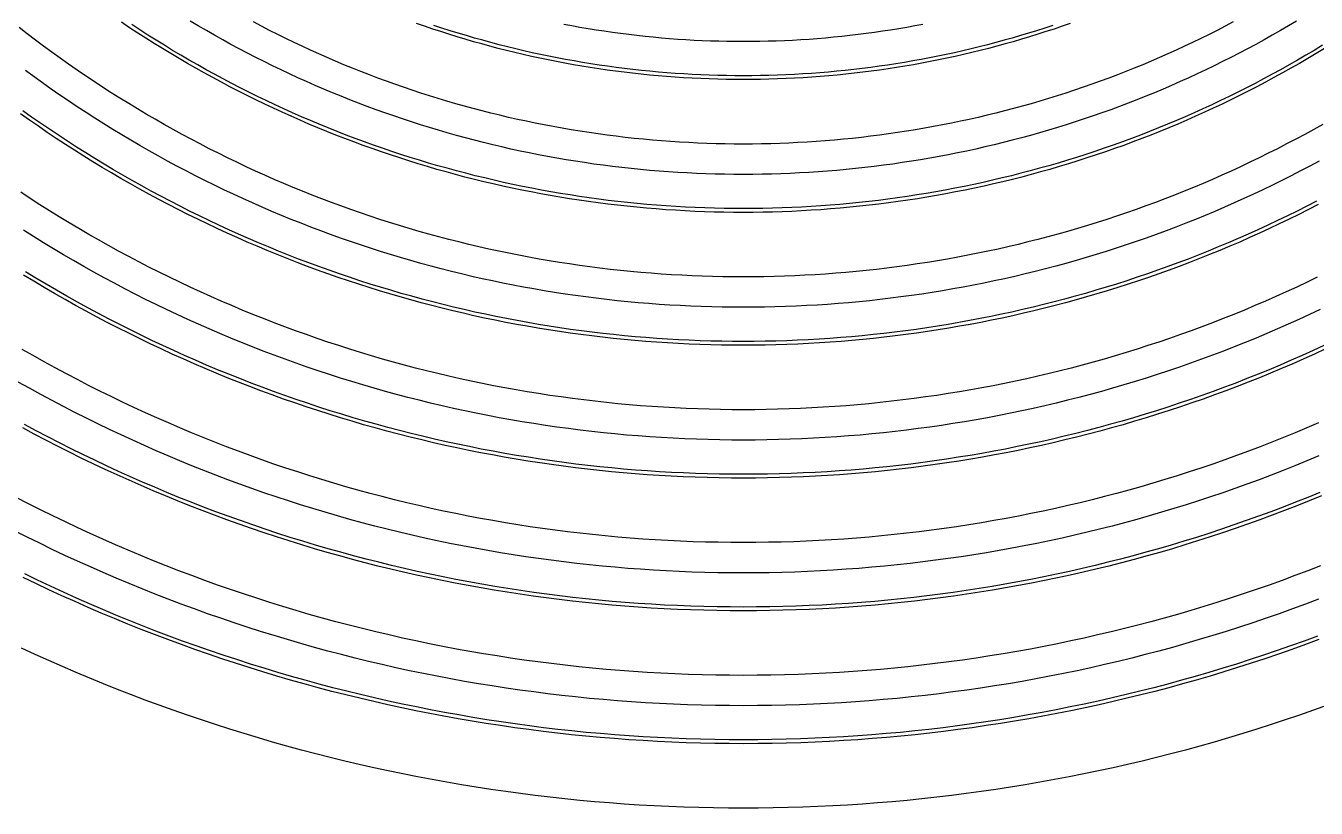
# Model space of a CAD drawing. Header units: metres. Extents: x 10 to 1210, y 10 to 2773.
# Drawn here: x 270.9 to 610.9, y 10 to 216.2 of the extents above; entities that cross this region are included whole.
import ezdxf

# ---------------------------------------------------------------- set-up
doc = ezdxf.new("R2010")
doc.units = ezdxf.units.M
for name, color, linetype in [('ACIKLIK', 5, 'Continuous'), ('CAM_SABLON', 4, 'Continuous'), ('DIS_KENAR_V91_Z3', 1, 'Continuous'), ('LAMBA_T4_Z4', 3, 'Continuous')]:
    doc.layers.add(name, color=color, linetype=linetype)

msp = doc.modelspace()

# ---------------------------------------------------------------- linework, layer by layer
at = {"layer": 'ACIKLIK'}
for points in [[(605.76, 217.42), (603.63, 216.16), (601.5, 214.92), (599.36, 213.69), (597.2, 212.48), (595.04, 211.29), (592.86, 210.13), (590.67, 208.98), (588.48, 207.85), (586.27, 206.73), (584.06, 205.64), (581.83, 204.57), (579.6, 203.52), (577.36, 202.48), (575.11, 201.47), (572.85, 200.47), (570.58, 199.5), (568.3, 198.54), (566.01, 197.61), (563.72, 196.69), (561.42, 195.8), (559.11, 194.92), (556.79, 194.07), (554.47, 193.23), (552.14, 192.42), (549.8, 191.62), (547.45, 190.85), (545.1, 190.1), (542.74, 189.37), (540.38, 188.65), (538.01, 187.96), (535.63, 187.29), (533.25, 186.64), (530.86, 186.01), (528.46, 185.41), (526.06, 184.82), (523.66, 184.25), (521.25, 183.71), (518.84, 183.18), (516.42, 182.68), (514, 182.2), (511.57, 181.74), (509.14, 181.3), (506.71, 180.88), (504.27, 180.48), (501.83, 180.11), (499.39, 179.75), (496.94, 179.42), (494.49, 179.11), (492.04, 178.82), (489.58, 178.55), (487.12, 178.3), (484.67, 178.08), (482.2, 177.87), (479.74, 177.69), (477.28, 177.53), (474.81, 177.39), (472.34, 177.27), (469.88, 177.17), (467.41, 177.1), (464.94, 177.04), (462.47, 177.01), (460, 177), (457.53, 177.01), (455.06, 177.04), (452.59, 177.1), (450.12, 177.17), (447.66, 177.27), (445.19, 177.39), (442.72, 177.53), (440.26, 177.69), (437.8, 177.87), (435.33, 178.08), (432.88, 178.3), (430.42, 178.55), (427.96, 178.82), (425.51, 179.11), (423.06, 179.42), (420.61, 179.75), (418.17, 180.11), (415.73, 180.48), (413.29, 180.88), (410.86, 181.3), (408.43, 181.74), (406, 182.2), (403.58, 182.68), (401.16, 183.18), (398.75, 183.71), (396.34, 184.25), (393.94, 184.82), (391.54, 185.41), (389.14, 186.01), (386.75, 186.64), (384.37, 187.29), (381.99, 187.96), (379.62, 188.65), (377.26, 189.37), (374.9, 190.1), (372.55, 190.85), (370.2, 191.62), (367.86, 192.42), (365.53, 193.23), (363.21, 194.07), (360.89, 194.92), (358.58, 195.8), (356.28, 196.69), (353.99, 197.61), (351.7, 198.54), (349.42, 199.5), (347.15, 200.47), (344.89, 201.47), (342.64, 202.48), (340.4, 203.52), (338.17, 204.57), (335.94, 205.64), (333.73, 206.73), (331.52, 207.85), (329.33, 208.98), (327.14, 210.13), (324.96, 211.29), (322.8, 212.48), (320.64, 213.69), (318.5, 214.92), (316.37, 216.16), (314.24, 217.42)], [(507.32, 216.56), (505.19, 216.15), (503.06, 215.77), (500.93, 215.4), (498.8, 215.05), (496.66, 214.72), (494.51, 214.41), (492.37, 214.12), (490.22, 213.85), (488.07, 213.59), (485.92, 213.36), (483.77, 213.14), (481.61, 212.94), (479.46, 212.76), (477.3, 212.6), (475.14, 212.46), (472.98, 212.34), (470.82, 212.24), (468.66, 212.15), (466.49, 212.09), (464.33, 212.04), (462.16, 212.01), (460, 212), (457.84, 212.01), (455.67, 212.04), (453.51, 212.09), (451.34, 212.15), (449.18, 212.24), (447.02, 212.34), (444.86, 212.46), (442.7, 212.6), (440.54, 212.76), (438.39, 212.94), (436.23, 213.14), (434.08, 213.36), (431.93, 213.59), (429.78, 213.85), (427.63, 214.12), (425.49, 214.41), (423.34, 214.72), (421.2, 215.05), (419.07, 215.4), (416.94, 215.77), (414.81, 216.15), (412.68, 216.56)], [(611.74, 180.54), (609.29, 179.22), (606.84, 177.93), (604.37, 176.66), (601.89, 175.41), (599.4, 174.18), (596.9, 172.98), (594.39, 171.79), (591.87, 170.63), (589.34, 169.49), (586.8, 168.38), (584.25, 167.28), (581.69, 166.21), (579.12, 165.16), (576.55, 164.13), (573.96, 163.12), (571.37, 162.14), (568.76, 161.18), (566.15, 160.24), (563.53, 159.33), (560.9, 158.43), (558.27, 157.56), (555.62, 156.72), (552.97, 155.9), (550.32, 155.1), (547.65, 154.32), (544.98, 153.57), (542.3, 152.84), (539.62, 152.13), (536.93, 151.45), (534.24, 150.79), (531.53, 150.15), (528.83, 149.54), (526.12, 148.95), (523.4, 148.38), (520.68, 147.84), (517.95, 147.33), (515.22, 146.83), (512.49, 146.36), (509.75, 145.92), (507, 145.49), (504.26, 145.1), (501.51, 144.72), (498.75, 144.37), (496, 144.04), (493.24, 143.74), (490.48, 143.46), (487.72, 143.21), (484.95, 142.98), (482.18, 142.77), (479.41, 142.59), (476.64, 142.44), (473.87, 142.3), (471.1, 142.19), (468.32, 142.11), (465.55, 142.05), (462.78, 142.01), (460, 142), (457.22, 142.01), (454.45, 142.05), (451.68, 142.11), (448.9, 142.19), (446.13, 142.3), (443.36, 142.44), (440.59, 142.59), (437.82, 142.77), (435.05, 142.98), (432.28, 143.21), (429.52, 143.46), (426.76, 143.74), (424, 144.04), (421.25, 144.37), (418.49, 144.72), (415.74, 145.1), (413, 145.49), (410.25, 145.92), (407.51, 146.36), (404.78, 146.83), (402.05, 147.33), (399.32, 147.84), (396.6, 148.38), (393.88, 148.95), (391.17, 149.54), (388.47, 150.15), (385.76, 150.79), (383.07, 151.45), (380.38, 152.13), (377.7, 152.84), (375.02, 153.57), (372.35, 154.32), (369.68, 155.1), (367.03, 155.9), (364.38, 156.72), (361.73, 157.56), (359.1, 158.43), (356.47, 159.33), (353.85, 160.24), (351.24, 161.18), (348.63, 162.14), (346.04, 163.12), (343.45, 164.13), (340.88, 165.16), (338.31, 166.21), (335.75, 167.28), (333.2, 168.38), (330.66, 169.49), (328.13, 170.63), (325.61, 171.79), (323.1, 172.98), (320.6, 174.18), (318.11, 175.41), (315.63, 176.66), (313.16, 177.93), (310.71, 179.22), (308.26, 180.54), (305.83, 181.87), (303.41, 183.23), (301, 184.6), (298.6, 186), (296.22, 187.42), (293.85, 188.86), (291.49, 190.32), (289.14, 191.8), (286.8, 193.3), (284.48, 194.82), (282.18, 196.37), (279.88, 197.93), (277.6, 199.51), (275.34, 201.11), (273.08, 202.73), (270.85, 204.37)], [(611.97, 141.39), (609.18, 140.07), (606.39, 138.78), (603.58, 137.52), (600.76, 136.28), (597.93, 135.06), (595.09, 133.87), (592.24, 132.7), (589.37, 131.56), (586.5, 130.45), (583.62, 129.35), (580.73, 128.29), (577.83, 127.25), (574.93, 126.23), (572.01, 125.24), (569.08, 124.28), (566.15, 123.34), (563.21, 122.42), (560.26, 121.54), (557.3, 120.67), (554.34, 119.84), (551.36, 119.03), (548.38, 118.24), (545.4, 117.49), (542.41, 116.75), (539.41, 116.05), (536.4, 115.37), (533.39, 114.71), (530.38, 114.09), (527.36, 113.49), (524.33, 112.91), (521.3, 112.36), (518.26, 111.84), (515.22, 111.35), (512.18, 110.88), (509.13, 110.44), (506.08, 110.02), (503.02, 109.63), (499.96, 109.27), (496.9, 108.93), (493.83, 108.63), (490.77, 108.34), (487.7, 108.09), (484.62, 107.86), (481.55, 107.66), (478.47, 107.48), (475.4, 107.34), (472.32, 107.22), (469.24, 107.12), (466.16, 107.05), (463.08, 107.01), (460, 107), (456.92, 107.01), (453.84, 107.05), (450.76, 107.12), (447.68, 107.22), (444.6, 107.34), (441.53, 107.48), (438.45, 107.66), (435.38, 107.86), (432.3, 108.09), (429.23, 108.34), (426.17, 108.63), (423.1, 108.93), (420.04, 109.27), (416.98, 109.63), (413.92, 110.02), (410.87, 110.44), (407.82, 110.88), (404.78, 111.35), (401.74, 111.84), (398.7, 112.36), (395.67, 112.91), (392.64, 113.49), (389.62, 114.09), (386.61, 114.71), (383.6, 115.37), (380.59, 116.05), (377.59, 116.75), (374.6, 117.49), (371.62, 118.24), (368.64, 119.03), (365.66, 119.84), (362.7, 120.67), (359.74, 121.54), (356.79, 122.42), (353.85, 123.34), (350.92, 124.28), (347.99, 125.24), (345.07, 126.23), (342.17, 127.25), (339.27, 128.29), (336.38, 129.35), (333.5, 130.45), (330.63, 131.56), (327.76, 132.7), (324.91, 133.87), (322.07, 135.06), (319.24, 136.28), (316.42, 137.52), (313.61, 138.78), (310.82, 140.07), (308.03, 141.39), (305.26, 142.73), (302.49, 144.09), (299.74, 145.47), (297, 146.89), (294.28, 148.32), (291.56, 149.78), (288.86, 151.26), (286.17, 152.76), (283.5, 154.29), (280.84, 155.85), (278.19, 157.42), (275.56, 159.02), (272.94, 160.64), (270.33, 162.28)], [(611.6, 102.84), (608.48, 101.53), (605.35, 100.25), (602.2, 99), (599.05, 97.77), (595.88, 96.57), (592.7, 95.4), (589.52, 94.26), (586.32, 93.14), (583.11, 92.05), (579.9, 90.99), (576.67, 89.96), (573.44, 88.95), (570.2, 87.98), (566.95, 87.03), (563.69, 86.11), (560.42, 85.22), (557.15, 84.36), (553.87, 83.53), (550.58, 82.72), (547.28, 81.94), (543.98, 81.2), (540.67, 80.48), (537.35, 79.79), (534.03, 79.13), (530.71, 78.5), (527.38, 77.89), (524.04, 77.32), (520.7, 76.78), (517.35, 76.26), (514, 75.78), (510.64, 75.32), (507.29, 74.89), (503.92, 74.49), (500.56, 74.13), (497.19, 73.79), (493.82, 73.48), (490.44, 73.2), (487.07, 72.95), (483.69, 72.72), (480.31, 72.53), (476.92, 72.37), (473.54, 72.24), (470.16, 72.13), (466.77, 72.06), (463.39, 72.02), (460, 72), (456.61, 72.02), (453.23, 72.06), (449.84, 72.13), (446.46, 72.24), (443.08, 72.37), (439.69, 72.53), (436.31, 72.72), (432.93, 72.95), (429.56, 73.2), (426.18, 73.48), (422.81, 73.79), (419.44, 74.13), (416.08, 74.49), (412.71, 74.89), (409.36, 75.32), (406, 75.78), (402.65, 76.26), (399.3, 76.78), (395.96, 77.32), (392.62, 77.89), (389.29, 78.5), (385.97, 79.13), (382.65, 79.79), (379.33, 80.48), (376.02, 81.2), (372.72, 81.94), (369.42, 82.72), (366.13, 83.53), (362.85, 84.36), (359.58, 85.22), (356.31, 86.11), (353.05, 87.03), (349.8, 87.98), (346.56, 88.95), (343.33, 89.96), (340.1, 90.99), (336.89, 92.05), (333.68, 93.14), (330.48, 94.26), (327.3, 95.4), (324.12, 96.57), (320.95, 97.77), (317.8, 99), (314.65, 100.25), (311.52, 101.53), (308.4, 102.84), (305.29, 104.18), (302.19, 105.54), (299.1, 106.94), (296.02, 108.35), (292.96, 109.8), (289.91, 111.27), (286.88, 112.77), (283.85, 114.29), (280.84, 115.84), (277.85, 117.42), (274.86, 119.02), (271.89, 120.65), (268.94, 122.3)], [(611.59, 65.1), (608.14, 63.79), (604.67, 62.51), (601.2, 61.26), (597.72, 60.05), (594.22, 58.86), (590.71, 57.7), (587.2, 56.58), (583.67, 55.48), (580.14, 54.42), (576.59, 53.39), (573.04, 52.38), (569.48, 51.41), (565.91, 50.47), (562.33, 49.57), (558.75, 48.69), (555.15, 47.84), (551.55, 47.03), (547.95, 46.24), (544.33, 45.49), (540.71, 44.77), (537.09, 44.08), (533.45, 43.43), (529.82, 42.8), (526.17, 42.21), (522.52, 41.65), (518.87, 41.12), (515.21, 40.62), (511.55, 40.15), (507.88, 39.72), (504.22, 39.32), (500.54, 38.95), (496.87, 38.61), (493.19, 38.3), (489.51, 38.03), (485.82, 37.79), (482.14, 37.58), (478.45, 37.4), (474.76, 37.26), (471.07, 37.15), (467.38, 37.06), (463.69, 37.02), (460, 37), (456.31, 37.02), (452.62, 37.06), (448.93, 37.15), (445.24, 37.26), (441.55, 37.4), (437.86, 37.58), (434.18, 37.79), (430.49, 38.03), (426.81, 38.3), (423.13, 38.61), (419.46, 38.95), (415.78, 39.32), (412.12, 39.72), (408.45, 40.15), (404.79, 40.62), (401.13, 41.12), (397.48, 41.65), (393.83, 42.21), (390.18, 42.8), (386.55, 43.43), (382.91, 44.08), (379.29, 44.77), (375.67, 45.49), (372.05, 46.24), (368.45, 47.03), (364.85, 47.84), (361.25, 48.69), (357.67, 49.57), (354.09, 50.47), (350.52, 51.41), (346.96, 52.38), (343.41, 53.39), (339.86, 54.42), (336.33, 55.48), (332.8, 56.58), (329.29, 57.7), (325.78, 58.86), (322.28, 60.05), (318.8, 61.26), (315.33, 62.51), (311.86, 63.79), (308.41, 65.1), (304.97, 66.43), (301.54, 67.8), (298.13, 69.2), (294.72, 70.63), (291.33, 72.08), (287.95, 73.57), (284.58, 75.09), (281.23, 76.63), (277.89, 78.21), (274.57, 79.81), (271.26, 81.44), (267.96, 83.1)]]:
    msp.add_lwpolyline(points, dxfattribs=at)
at = {"layer": 'CAM_SABLON'}
for points in [[(612.57, 211.03), (610.39, 209.71), (608.2, 208.4), (606, 207.12), (603.79, 205.86), (601.56, 204.61), (599.33, 203.39), (597.09, 202.18), (594.83, 200.99), (592.57, 199.83), (590.29, 198.68), (588, 197.55), (585.71, 196.45), (583.4, 195.36), (581.09, 194.29), (578.77, 193.24), (576.43, 192.22), (574.09, 191.21), (571.74, 190.23), (569.39, 189.26), (567.02, 188.32), (564.64, 187.39), (562.26, 186.49), (559.87, 185.61), (557.47, 184.75), (555.07, 183.91), (552.65, 183.09), (550.23, 182.29), (547.81, 181.51), (545.37, 180.76), (542.93, 180.02), (540.49, 179.31), (538.03, 178.62), (535.58, 177.95), (533.11, 177.3), (530.64, 176.67), (528.17, 176.07), (525.69, 175.48), (523.2, 174.92), (520.71, 174.38), (518.22, 173.86), (515.72, 173.37), (513.21, 172.89), (510.71, 172.44), (508.19, 172), (505.68, 171.6), (503.16, 171.21), (500.64, 170.84), (498.11, 170.5), (495.59, 170.18), (493.06, 169.88), (490.52, 169.6), (487.99, 169.34), (485.45, 169.11), (482.91, 168.9), (480.37, 168.71), (477.83, 168.54), (475.28, 168.4), (472.74, 168.28), (470.19, 168.18), (467.64, 168.1), (465.1, 168.04), (462.55, 168.01), (460, 168), (457.45, 168.01), (454.9, 168.04), (452.36, 168.1), (449.81, 168.18), (447.26, 168.28), (444.72, 168.4), (442.17, 168.54), (439.63, 168.71), (437.09, 168.9), (434.55, 169.11), (432.01, 169.34), (429.48, 169.6), (426.94, 169.88), (424.41, 170.18), (421.89, 170.5), (419.36, 170.84), (416.84, 171.21), (414.32, 171.6), (411.81, 172), (409.29, 172.44), (406.79, 172.89), (404.28, 173.37), (401.78, 173.86), (399.29, 174.38), (396.8, 174.92), (394.31, 175.48), (391.83, 176.07), (389.36, 176.67), (386.89, 177.3), (384.42, 177.95), (381.97, 178.62), (379.51, 179.31), (377.07, 180.02), (374.63, 180.76), (372.19, 181.51), (369.77, 182.29), (367.35, 183.09), (364.93, 183.91), (362.53, 184.75), (360.13, 185.61), (357.74, 186.49), (355.36, 187.39), (352.98, 188.32), (350.61, 189.26), (348.26, 190.23), (345.91, 191.21), (343.57, 192.22), (341.23, 193.24), (338.91, 194.29), (336.6, 195.36), (334.29, 196.45), (332, 197.55), (329.71, 198.68), (327.43, 199.83), (325.17, 200.99), (322.91, 202.18), (320.67, 203.39), (318.44, 204.61), (316.21, 205.86), (314, 207.12), (311.8, 208.4), (309.61, 209.71), (307.43, 211.03), (305.26, 212.37), (303.11, 213.73), (300.97, 215.11), (298.83, 216.51)], [(541.55, 216.28), (539.42, 215.58), (537.28, 214.89), (535.14, 214.23), (532.99, 213.58), (530.84, 212.96), (528.68, 212.35), (526.52, 211.76), (524.35, 211.19), (522.17, 210.63), (520, 210.1), (517.81, 209.59), (515.62, 209.09), (513.43, 208.62), (511.24, 208.16), (509.04, 207.72), (506.83, 207.3), (504.63, 206.9), (502.42, 206.52), (500.2, 206.16), (497.99, 205.82), (495.77, 205.5), (493.55, 205.2), (491.32, 204.92), (489.09, 204.65), (486.86, 204.41), (484.63, 204.18), (482.4, 203.98), (480.16, 203.79), (477.93, 203.63), (475.69, 203.48), (473.45, 203.35), (471.21, 203.24), (468.97, 203.16), (466.73, 203.09), (464.49, 203.04), (462.24, 203.01), (460, 203), (457.76, 203.01), (455.51, 203.04), (453.27, 203.09), (451.03, 203.16), (448.79, 203.24), (446.55, 203.35), (444.31, 203.48), (442.07, 203.63), (439.84, 203.79), (437.6, 203.98), (435.37, 204.18), (433.14, 204.41), (430.91, 204.65), (428.68, 204.92), (426.45, 205.2), (424.23, 205.5), (422.01, 205.82), (419.8, 206.16), (417.58, 206.52), (415.37, 206.9), (413.17, 207.3), (410.96, 207.72), (408.76, 208.16), (406.57, 208.62), (404.38, 209.09), (402.19, 209.59), (400, 210.1), (397.83, 210.63), (395.65, 211.19), (393.48, 211.76), (391.32, 212.35), (389.16, 212.96), (387.01, 213.58), (384.86, 214.23), (382.72, 214.89), (380.58, 215.58), (378.45, 216.28)], [(610.99, 169.95), (608.45, 168.64), (605.91, 167.36), (603.35, 166.09), (600.78, 164.85), (598.2, 163.64), (595.6, 162.44), (593, 161.27), (590.39, 160.12), (587.77, 159), (585.14, 157.89), (582.5, 156.81), (579.85, 155.75), (577.19, 154.72), (574.52, 153.71), (571.84, 152.72), (569.15, 151.76), (566.46, 150.82), (563.76, 149.9), (561.05, 149), (558.33, 148.13), (555.61, 147.29), (552.87, 146.47), (550.13, 145.67), (547.39, 144.89), (544.63, 144.14), (541.87, 143.42), (539.11, 142.71), (536.34, 142.04), (533.56, 141.38), (530.78, 140.75), (527.99, 140.15), (525.19, 139.56), (522.39, 139.01), (519.59, 138.48), (516.78, 137.97), (513.97, 137.48), (511.15, 137.03), (508.33, 136.59), (505.51, 136.18), (502.68, 135.8), (499.85, 135.44), (497.02, 135.1), (494.18, 134.79), (491.34, 134.51), (488.5, 134.24), (485.66, 134.01), (482.81, 133.8), (479.96, 133.61), (477.11, 133.45), (474.26, 133.31), (471.41, 133.2), (468.56, 133.11), (465.71, 133.05), (462.85, 133.01), (460, 133), (457.15, 133.01), (454.29, 133.05), (451.44, 133.11), (448.59, 133.2), (445.74, 133.31), (442.89, 133.45), (440.04, 133.61), (437.19, 133.8), (434.34, 134.01), (431.5, 134.24), (428.66, 134.51), (425.82, 134.79), (422.98, 135.1), (420.15, 135.44), (417.32, 135.8), (414.49, 136.18), (411.67, 136.59), (408.85, 137.03), (406.03, 137.48), (403.22, 137.97), (400.41, 138.48), (397.61, 139.01), (394.81, 139.56), (392.01, 140.15), (389.22, 140.75), (386.44, 141.38), (383.66, 142.04), (380.89, 142.71), (378.13, 143.42), (375.37, 144.14), (372.61, 144.89), (369.87, 145.67), (367.13, 146.47), (364.39, 147.29), (361.67, 148.13), (358.95, 149), (356.24, 149.9), (353.54, 150.82), (350.85, 151.76), (348.16, 152.72), (345.48, 153.71), (342.81, 154.72), (340.15, 155.75), (337.5, 156.81), (334.86, 157.89), (332.23, 159), (329.61, 160.12), (327, 161.27), (324.4, 162.44), (321.8, 163.64), (319.22, 164.85), (316.65, 166.09), (314.09, 167.36), (311.55, 168.64), (309.01, 169.95), (306.48, 171.28), (303.97, 172.63), (301.47, 174), (298.98, 175.39), (296.5, 176.81), (294.04, 178.25), (291.58, 179.71), (289.14, 181.19), (286.72, 182.69), (284.3, 184.21), (281.9, 185.75), (279.52, 187.32), (277.14, 188.9), (274.79, 190.51), (272.44, 192.14), (270.11, 193.78)], [(612.99, 131.92), (610.12, 130.59), (607.24, 129.3), (604.35, 128.02), (601.44, 126.78), (598.53, 125.56), (595.61, 124.36), (592.67, 123.19), (589.73, 122.04), (586.78, 120.92), (583.81, 119.83), (580.84, 118.76), (577.86, 117.72), (574.86, 116.71), (571.86, 115.72), (568.86, 114.75), (565.84, 113.82), (562.81, 112.91), (559.78, 112.02), (556.74, 111.17), (553.69, 110.34), (550.64, 109.53), (547.58, 108.75), (544.51, 108), (541.43, 107.28), (538.35, 106.58), (535.26, 105.91), (532.17, 105.27), (529.07, 104.65), (525.97, 104.06), (522.86, 103.5), (519.75, 102.96), (516.63, 102.46), (513.51, 101.98), (510.38, 101.52), (507.25, 101.1), (504.12, 100.7), (500.98, 100.33), (497.84, 99.98), (494.7, 99.67), (491.55, 99.38), (488.4, 99.12), (485.25, 98.88), (482.1, 98.68), (478.95, 98.5), (475.79, 98.34), (472.63, 98.22), (469.48, 98.12), (466.32, 98.06), (463.16, 98.01), (460, 98), (456.84, 98.01), (453.68, 98.06), (450.52, 98.12), (447.37, 98.22), (444.21, 98.34), (441.05, 98.5), (437.9, 98.68), (434.75, 98.88), (431.6, 99.12), (428.45, 99.38), (425.3, 99.67), (422.16, 99.98), (419.02, 100.33), (415.88, 100.7), (412.75, 101.1), (409.62, 101.52), (406.49, 101.98), (403.37, 102.46), (400.25, 102.96), (397.14, 103.5), (394.03, 104.06), (390.93, 104.65), (387.83, 105.27), (384.74, 105.91), (381.65, 106.58), (378.57, 107.28), (375.49, 108), (372.42, 108.75), (369.36, 109.53), (366.31, 110.34), (363.26, 111.17), (360.22, 112.02), (357.19, 112.91), (354.16, 113.82), (351.14, 114.75), (348.14, 115.72), (345.14, 116.71), (342.14, 117.72), (339.16, 118.76), (336.19, 119.83), (333.22, 120.92), (330.27, 122.04), (327.33, 123.19), (324.39, 124.36), (321.47, 125.56), (318.56, 126.78), (315.65, 128.02), (312.76, 129.3), (309.88, 130.59), (307.01, 131.92), (304.16, 133.26), (301.31, 134.64), (298.48, 136.03), (295.66, 137.46), (292.85, 138.9), (290.05, 140.37), (287.27, 141.87), (284.5, 143.39), (281.74, 144.93), (279, 146.5), (276.27, 148.09), (273.56, 149.71), (270.86, 151.34)], [(611.93, 93.22), (608.72, 91.91), (605.5, 90.62), (602.27, 89.37), (599.03, 88.14), (595.78, 86.94), (592.52, 85.77), (589.25, 84.63), (585.97, 83.52), (582.68, 82.43), (579.38, 81.37), (576.07, 80.35), (572.75, 79.35), (569.43, 78.38), (566.09, 77.44), (562.75, 76.53), (559.4, 75.65), (556.04, 74.79), (552.68, 73.97), (549.31, 73.18), (545.93, 72.41), (542.54, 71.68), (539.15, 70.97), (535.75, 70.29), (532.35, 69.65), (528.94, 69.03), (525.52, 68.44), (522.1, 67.89), (518.68, 67.36), (515.25, 66.86), (511.82, 66.4), (508.38, 65.96), (504.94, 65.55), (501.5, 65.17), (498.05, 64.83), (494.6, 64.51), (491.15, 64.22), (487.69, 63.97), (484.24, 63.74), (480.78, 63.54), (477.32, 63.38), (473.86, 63.24), (470.39, 63.14), (466.93, 63.06), (463.46, 63.02), (460, 63), (456.54, 63.02), (453.07, 63.06), (449.61, 63.14), (446.14, 63.24), (442.68, 63.38), (439.22, 63.54), (435.76, 63.74), (432.31, 63.97), (428.85, 64.22), (425.4, 64.51), (421.95, 64.83), (418.5, 65.17), (415.06, 65.55), (411.62, 65.96), (408.18, 66.4), (404.75, 66.86), (401.32, 67.36), (397.9, 67.89), (394.48, 68.44), (391.06, 69.03), (387.65, 69.65), (384.25, 70.29), (380.85, 70.97), (377.46, 71.68), (374.07, 72.41), (370.69, 73.18), (367.32, 73.97), (363.96, 74.79), (360.6, 75.65), (357.25, 76.53), (353.91, 77.44), (350.57, 78.38), (347.25, 79.35), (343.93, 80.35), (340.62, 81.37), (337.32, 82.43), (334.03, 83.52), (330.75, 84.63), (327.48, 85.77), (324.22, 86.94), (320.97, 88.14), (317.73, 89.37), (314.5, 90.62), (311.28, 91.91), (308.07, 93.22), (304.88, 94.56), (301.7, 95.93), (298.53, 97.32), (295.37, 98.75), (292.22, 100.2), (289.09, 101.67), (285.97, 103.18), (282.86, 104.71), (279.77, 106.27), (276.69, 107.86), (273.62, 109.47), (270.57, 111.11)], [(611.29, 55.36), (607.75, 54.05), (604.2, 52.78), (600.65, 51.54), (597.08, 50.32), (593.5, 49.14), (589.9, 47.99), (586.3, 46.88), (582.69, 45.79), (579.08, 44.74), (575.45, 43.71), (571.81, 42.72), (568.16, 41.76), (564.51, 40.83), (560.85, 39.94), (557.18, 39.07), (553.5, 38.24), (549.82, 37.44), (546.13, 36.67), (542.43, 35.94), (538.73, 35.23), (535.02, 34.56), (531.3, 33.92), (527.58, 33.32), (523.85, 32.75), (520.12, 32.2), (516.39, 31.7), (512.65, 31.22), (508.9, 30.78), (505.16, 30.37), (501.41, 29.99), (497.65, 29.64), (493.89, 29.33), (490.13, 29.05), (486.37, 28.81), (482.61, 28.59), (478.84, 28.41), (475.08, 28.26), (471.31, 28.15), (467.54, 28.07), (463.77, 28.02), (460, 28), (456.23, 28.02), (452.46, 28.07), (448.69, 28.15), (444.92, 28.26), (441.16, 28.41), (437.39, 28.59), (433.63, 28.81), (429.87, 29.05), (426.11, 29.33), (422.35, 29.64), (418.59, 29.99), (414.84, 30.37), (411.1, 30.78), (407.35, 31.22), (403.61, 31.7), (399.88, 32.2), (396.15, 32.75), (392.42, 33.32), (388.7, 33.92), (384.98, 34.56), (381.27, 35.23), (377.57, 35.94), (373.87, 36.67), (370.18, 37.44), (366.5, 38.24), (362.82, 39.07), (359.15, 39.94), (355.49, 40.83), (351.84, 41.76), (348.19, 42.72), (344.55, 43.71), (340.92, 44.74), (337.31, 45.79), (333.7, 46.88), (330.1, 47.99), (326.5, 49.14), (322.92, 50.32), (319.35, 51.54), (315.8, 52.78), (312.25, 54.05), (308.71, 55.36), (305.19, 56.69), (301.67, 58.06), (298.17, 59.46), (294.68, 60.88), (291.2, 62.34), (287.74, 63.83), (284.29, 65.35), (280.85, 66.9), (277.43, 68.48), (274.02, 70.08), (270.62, 71.72)]]:
    msp.add_lwpolyline(points, dxfattribs=at)
at = {"layer": 'DIS_KENAR_V91_Z3'}
for points in [[(612.65, 190.19), (610.29, 188.87), (607.92, 187.57), (605.54, 186.29), (603.14, 185.03), (600.74, 183.79), (598.32, 182.57), (595.9, 181.37), (593.46, 180.2), (591.01, 179.04), (588.55, 177.91), (586.09, 176.8), (583.61, 175.71), (581.13, 174.64), (578.63, 173.6), (576.13, 172.57), (573.62, 171.57), (571.09, 170.59), (568.56, 169.63), (566.03, 168.7), (563.48, 167.78), (560.93, 166.89), (558.36, 166.02), (555.8, 165.17), (553.22, 164.35), (550.64, 163.55), (548.04, 162.77), (545.45, 162.01), (542.84, 161.27), (540.23, 160.56), (537.62, 159.87), (535, 159.21), (532.37, 158.57), (529.73, 157.95), (527.1, 157.35), (524.45, 156.77), (521.8, 156.22), (519.15, 155.7), (516.49, 155.19), (513.83, 154.71), (511.16, 154.25), (508.49, 153.82), (505.82, 153.41), (503.14, 153.02), (500.46, 152.65), (497.78, 152.31), (495.09, 151.99), (492.4, 151.7), (489.71, 151.43), (487.02, 151.18), (484.32, 150.96), (481.62, 150.76), (478.93, 150.58), (476.22, 150.42), (473.52, 150.3), (470.82, 150.19), (468.11, 150.11), (465.41, 150.05), (462.71, 150.01), (460, 150), (457.29, 150.01), (454.59, 150.05), (451.89, 150.11), (449.18, 150.19), (446.48, 150.3), (443.78, 150.42), (441.07, 150.58), (438.38, 150.76), (435.68, 150.96), (432.98, 151.18), (430.29, 151.43), (427.6, 151.7), (424.91, 151.99), (422.22, 152.31), (419.54, 152.65), (416.86, 153.02), (414.18, 153.41), (411.51, 153.82), (408.84, 154.25), (406.17, 154.71), (403.51, 155.19), (400.85, 155.7), (398.2, 156.22), (395.55, 156.77), (392.9, 157.35), (390.27, 157.95), (387.63, 158.57), (385, 159.21), (382.38, 159.87), (379.77, 160.56), (377.16, 161.27), (374.55, 162.01), (371.96, 162.77), (369.36, 163.55), (366.78, 164.35), (364.2, 165.17), (361.64, 166.02), (359.07, 166.89), (356.52, 167.78), (353.97, 168.7), (351.44, 169.63), (348.91, 170.59), (346.38, 171.57), (343.87, 172.57), (341.37, 173.6), (338.87, 174.64), (336.39, 175.71), (333.91, 176.8), (331.45, 177.91), (328.99, 179.04), (326.54, 180.2), (324.1, 181.37), (321.68, 182.57), (319.26, 183.79), (316.86, 185.03), (314.46, 186.29), (312.08, 187.57), (309.71, 188.87), (307.35, 190.19), (305, 191.53), (302.66, 192.89), (300.34, 194.28), (298.03, 195.68), (295.73, 197.11), (293.44, 198.55), (291.16, 200.01), (288.9, 201.5), (286.65, 203), (284.41, 204.52), (282.19, 206.06), (279.98, 207.62), (277.79, 209.2), (275.6, 210.8), (273.44, 212.42), (271.28, 214.06), (269.14, 215.72)], [(589.1, 217.19), (586.98, 216.07), (584.85, 214.97), (582.7, 213.89), (580.55, 212.83), (578.39, 211.79), (576.22, 210.77), (574.04, 209.76), (571.85, 208.77), (569.66, 207.81), (567.45, 206.86), (565.24, 205.93), (563.02, 205.02), (560.79, 204.14), (558.55, 203.27), (556.31, 202.42), (554.06, 201.58), (551.8, 200.77), (549.53, 199.98), (547.26, 199.21), (544.98, 198.46), (542.69, 197.73), (540.4, 197.02), (538.1, 196.32), (535.8, 195.65), (533.49, 195), (531.18, 194.37), (528.85, 193.76), (526.53, 193.17), (524.2, 192.6), (521.86, 192.05), (519.52, 191.52), (517.18, 191.01), (514.83, 190.52), (512.47, 190.05), (510.11, 189.6), (507.75, 189.18), (505.39, 188.77), (503.02, 188.39), (500.65, 188.02), (498.27, 187.68), (495.89, 187.35), (493.51, 187.05), (491.13, 186.77), (488.75, 186.51), (486.36, 186.27), (483.97, 186.05), (481.58, 185.85), (479.18, 185.67), (476.79, 185.51), (474.39, 185.38), (472, 185.26), (469.6, 185.17), (467.2, 185.09), (464.8, 185.04), (462.4, 185.01), (460, 185), (457.6, 185.01), (455.2, 185.04), (452.8, 185.09), (450.4, 185.17), (448, 185.26), (445.61, 185.38), (443.21, 185.51), (440.82, 185.67), (438.42, 185.85), (436.03, 186.05), (433.64, 186.27), (431.25, 186.51), (428.87, 186.77), (426.49, 187.05), (424.11, 187.35), (421.73, 187.68), (419.35, 188.02), (416.98, 188.39), (414.61, 188.77), (412.25, 189.18), (409.89, 189.6), (407.53, 190.05), (405.17, 190.52), (402.82, 191.01), (400.48, 191.52), (398.14, 192.05), (395.8, 192.6), (393.47, 193.17), (391.15, 193.76), (388.82, 194.37), (386.51, 195), (384.2, 195.65), (381.9, 196.32), (379.6, 197.02), (377.31, 197.73), (375.02, 198.46), (372.74, 199.21), (370.47, 199.98), (368.2, 200.77), (365.94, 201.58), (363.69, 202.42), (361.45, 203.27), (359.21, 204.14), (356.98, 205.02), (354.76, 205.93), (352.55, 206.86), (350.34, 207.81), (348.15, 208.77), (345.96, 209.76), (343.78, 210.77), (341.61, 211.79), (339.45, 212.83), (337.3, 213.89), (335.15, 214.97), (333.02, 216.07), (330.9, 217.19)], [(611.24, 149.92), (608.53, 148.61), (605.8, 147.32), (603.07, 146.06), (600.32, 144.83), (597.57, 143.61), (594.8, 142.43), (592.03, 141.26), (589.24, 140.12), (586.44, 139.01), (583.64, 137.91), (580.82, 136.85), (578, 135.81), (575.16, 134.79), (572.32, 133.8), (569.47, 132.83), (566.61, 131.89), (563.74, 130.97), (560.87, 130.07), (557.99, 129.21), (555.09, 128.36), (552.2, 127.55), (549.29, 126.76), (546.38, 125.99), (543.46, 125.25), (540.54, 124.53), (537.61, 123.84), (534.67, 123.18), (531.73, 122.54), (528.78, 121.93), (525.83, 121.34), (522.87, 120.78), (519.91, 120.24), (516.94, 119.73), (513.97, 119.25), (510.99, 118.79), (508.01, 118.36), (505.03, 117.95), (502.04, 117.57), (499.06, 117.22), (496.06, 116.89), (493.07, 116.59), (490.07, 116.31), (487.07, 116.06), (484.07, 115.84), (481.06, 115.64), (478.06, 115.47), (475.05, 115.33), (472.04, 115.21), (469.03, 115.12), (466.02, 115.05), (463.01, 115.01), (460, 115), (456.99, 115.01), (453.98, 115.05), (450.97, 115.12), (447.96, 115.21), (444.95, 115.33), (441.94, 115.47), (438.94, 115.64), (435.93, 115.84), (432.93, 116.06), (429.93, 116.31), (426.93, 116.59), (423.94, 116.89), (420.94, 117.22), (417.96, 117.57), (414.97, 117.95), (411.99, 118.36), (409.01, 118.79), (406.03, 119.25), (403.06, 119.73), (400.09, 120.24), (397.13, 120.78), (394.17, 121.34), (391.22, 121.93), (388.27, 122.54), (385.33, 123.18), (382.39, 123.84), (379.46, 124.53), (376.54, 125.25), (373.62, 125.99), (370.71, 126.76), (367.8, 127.55), (364.91, 128.36), (362.01, 129.21), (359.13, 130.07), (356.26, 130.97), (353.39, 131.89), (350.53, 132.83), (347.68, 133.8), (344.84, 134.79), (342, 135.81), (339.18, 136.85), (336.36, 137.91), (333.56, 139.01), (330.76, 140.12), (327.97, 141.26), (325.2, 142.43), (322.43, 143.61), (319.68, 144.83), (316.93, 146.06), (314.2, 147.32), (311.47, 148.61), (308.76, 149.92), (306.06, 151.25), (303.37, 152.6), (300.7, 153.98), (298.03, 155.38), (295.38, 156.81), (292.74, 158.26), (290.11, 159.73), (287.5, 161.22), (284.9, 162.74), (282.31, 164.28), (279.74, 165.84), (277.18, 167.42), (274.63, 169.03), (272.1, 170.66), (269.58, 172.31)], [(611.52, 111.52), (608.48, 110.21), (605.42, 108.93), (602.35, 107.67), (599.27, 106.44), (596.18, 105.24), (593.08, 104.06), (589.97, 102.92), (586.85, 101.8), (583.72, 100.7), (580.58, 99.64), (577.43, 98.6), (574.27, 97.59), (571.1, 96.6), (567.93, 95.65), (564.74, 94.72), (561.55, 93.82), (558.35, 92.95), (555.14, 92.1), (551.93, 91.29), (548.71, 90.5), (545.48, 89.74), (542.25, 89.01), (539.01, 88.3), (535.76, 87.63), (532.51, 86.98), (529.25, 86.36), (525.99, 85.77), (522.72, 85.21), (519.45, 84.68), (516.17, 84.17), (512.89, 83.7), (509.6, 83.25), (506.31, 82.83), (503.02, 82.44), (499.72, 82.08), (496.42, 81.75), (493.12, 81.45), (489.81, 81.17), (486.51, 80.93), (483.2, 80.71), (479.89, 80.52), (476.58, 80.36), (473.26, 80.23), (469.95, 80.13), (466.63, 80.06), (463.32, 80.01), (460, 80), (456.68, 80.01), (453.37, 80.06), (450.05, 80.13), (446.74, 80.23), (443.42, 80.36), (440.11, 80.52), (436.8, 80.71), (433.49, 80.93), (430.19, 81.17), (426.88, 81.45), (423.58, 81.75), (420.28, 82.08), (416.98, 82.44), (413.69, 82.83), (410.4, 83.25), (407.11, 83.7), (403.83, 84.17), (400.55, 84.68), (397.28, 85.21), (394.01, 85.77), (390.75, 86.36), (387.49, 86.98), (384.24, 87.63), (380.99, 88.3), (377.75, 89.01), (374.52, 89.74), (371.29, 90.5), (368.07, 91.29), (364.86, 92.1), (361.65, 92.95), (358.45, 93.82), (355.26, 94.72), (352.07, 95.65), (348.9, 96.6), (345.73, 97.59), (342.57, 98.6), (339.42, 99.64), (336.28, 100.7), (333.15, 101.8), (330.03, 102.92), (326.92, 104.06), (323.82, 105.24), (320.73, 106.44), (317.65, 107.67), (314.58, 108.93), (311.52, 110.21), (308.48, 111.52), (305.44, 112.85), (302.42, 114.21), (299.41, 115.6), (296.41, 117.02), (293.42, 118.46), (290.44, 119.92), (287.48, 121.42), (284.54, 122.94), (281.6, 124.48), (278.68, 126.05), (275.77, 127.64), (272.88, 129.26), (270, 130.91)], [(612.1, 73.88), (608.72, 72.56), (605.34, 71.28), (601.94, 70.03), (598.53, 68.8), (595.11, 67.61), (591.68, 66.45), (588.24, 65.31), (584.79, 64.21), (581.33, 63.13), (577.87, 62.09), (574.39, 61.08), (570.9, 60.09), (567.41, 59.14), (563.91, 58.22), (560.4, 57.33), (556.88, 56.47), (553.35, 55.64), (549.82, 54.84), (546.28, 54.07), (542.74, 53.33), (539.19, 52.62), (535.63, 51.95), (532.06, 51.3), (528.49, 50.69), (524.92, 50.11), (521.34, 49.56), (517.76, 49.04), (514.17, 48.55), (510.58, 48.09), (506.98, 47.67), (503.38, 47.27), (499.78, 46.91), (496.17, 46.58), (492.56, 46.28), (488.95, 46.01), (485.34, 45.77), (481.72, 45.57), (478.1, 45.39), (474.48, 45.25), (470.86, 45.14), (467.24, 45.06), (463.62, 45.02), (460, 45), (456.38, 45.02), (452.76, 45.06), (449.14, 45.14), (445.52, 45.25), (441.9, 45.39), (438.28, 45.57), (434.66, 45.77), (431.05, 46.01), (427.44, 46.28), (423.83, 46.58), (420.22, 46.91), (416.62, 47.27), (413.02, 47.67), (409.42, 48.09), (405.83, 48.55), (402.24, 49.04), (398.66, 49.56), (395.08, 50.11), (391.51, 50.69), (387.94, 51.3), (384.37, 51.95), (380.81, 52.62), (377.26, 53.33), (373.72, 54.07), (370.18, 54.84), (366.65, 55.64), (363.12, 56.47), (359.6, 57.33), (356.09, 58.22), (352.59, 59.14), (349.1, 60.09), (345.61, 61.08), (342.13, 62.09), (338.67, 63.13), (335.21, 64.21), (331.76, 65.31), (328.32, 66.45), (324.89, 67.61), (321.47, 68.8), (318.06, 70.03), (314.66, 71.28), (311.28, 72.56), (307.9, 73.88), (304.54, 75.22), (301.19, 76.59), (297.85, 77.99), (294.52, 79.42), (291.2, 80.88), (287.9, 82.37), (284.61, 83.88), (281.34, 85.43), (278.08, 87), (274.83, 88.6), (271.59, 90.23), (268.37, 91.89)], [(613.91, 37.14), (610.21, 35.81), (606.51, 34.52), (602.79, 33.25), (599.06, 32.02), (595.32, 30.83), (591.57, 29.66), (587.81, 28.53), (584.04, 27.43), (580.26, 26.37), (576.47, 25.33), (572.67, 24.33), (568.86, 23.37), (565.05, 22.43), (561.23, 21.53), (557.4, 20.67), (553.56, 19.83), (549.72, 19.03), (545.86, 18.27), (542.01, 17.54), (538.14, 16.84), (534.27, 16.17), (530.4, 15.54), (526.51, 14.94), (522.63, 14.38), (518.74, 13.85), (514.84, 13.35), (510.94, 12.89), (507.04, 12.47), (503.13, 12.07), (499.22, 11.71), (495.31, 11.39), (491.39, 11.1), (487.47, 10.84), (483.55, 10.62), (479.63, 10.43), (475.7, 10.27), (471.78, 10.15), (467.85, 10.07), (463.93, 10.02), (460, 10), (456.07, 10.02), (452.15, 10.07), (448.22, 10.15), (444.3, 10.27), (440.37, 10.43), (436.45, 10.62), (432.53, 10.84), (428.61, 11.1), (424.69, 11.39), (420.78, 11.71), (416.87, 12.07), (412.96, 12.47), (409.06, 12.89), (405.16, 13.35), (401.26, 13.85), (397.37, 14.38), (393.49, 14.94), (389.6, 15.54), (385.73, 16.17), (381.86, 16.84), (377.99, 17.54), (374.14, 18.27), (370.28, 19.03), (366.44, 19.83), (362.6, 20.67), (358.77, 21.53), (354.95, 22.43), (351.14, 23.37), (347.33, 24.33), (343.53, 25.33), (339.74, 26.37), (335.96, 27.43), (332.19, 28.53), (328.43, 29.66), (324.68, 30.83), (320.94, 32.02), (317.21, 33.25), (313.49, 34.52), (309.79, 35.81), (306.09, 37.14), (302.41, 38.5), (298.73, 39.89), (295.07, 41.31), (291.43, 42.77), (287.79, 44.25), (284.17, 45.77), (280.56, 47.32), (276.97, 48.9), (273.39, 50.52), (269.82, 52.16)]]:
    msp.add_lwpolyline(points, dxfattribs=at)
at = {"layer": 'LAMBA_T4_Z4'}
for points in [[(613.09, 210.18), (610.91, 208.85), (608.71, 207.54), (606.5, 206.25), (604.28, 204.99), (602.05, 203.74), (599.81, 202.51), (597.56, 201.3), (595.29, 200.11), (593.02, 198.94), (590.74, 197.78), (588.44, 196.65), (586.14, 195.54), (583.83, 194.45), (581.51, 193.38), (579.17, 192.33), (576.83, 191.3), (574.48, 190.29), (572.13, 189.3), (569.76, 188.34), (567.38, 187.39), (565, 186.46), (562.61, 185.56), (560.21, 184.67), (557.81, 183.81), (555.39, 182.96), (552.97, 182.14), (550.54, 181.34), (548.11, 180.56), (545.66, 179.8), (543.22, 179.07), (540.76, 178.35), (538.3, 177.66), (535.83, 176.98), (533.36, 176.33), (530.88, 175.7), (528.4, 175.1), (525.91, 174.51), (523.42, 173.95), (520.92, 173.4), (518.41, 172.88), (515.91, 172.38), (513.39, 171.91), (510.88, 171.45), (508.36, 171.02), (505.84, 170.61), (503.31, 170.22), (500.78, 169.85), (498.24, 169.51), (495.71, 169.18), (493.17, 168.88), (490.63, 168.61), (488.08, 168.35), (485.54, 168.12), (482.99, 167.9), (480.44, 167.71), (477.89, 167.55), (475.33, 167.4), (472.78, 167.28), (470.23, 167.18), (467.67, 167.1), (465.11, 167.04), (462.56, 167.01), (460, 167), (457.44, 167.01), (454.89, 167.04), (452.33, 167.1), (449.77, 167.18), (447.22, 167.28), (444.67, 167.4), (442.11, 167.55), (439.56, 167.71), (437.01, 167.9), (434.46, 168.12), (431.92, 168.35), (429.37, 168.61), (426.83, 168.88), (424.29, 169.18), (421.76, 169.51), (419.22, 169.85), (416.69, 170.22), (414.16, 170.61), (411.64, 171.02), (409.12, 171.45), (406.61, 171.91), (404.09, 172.38), (401.59, 172.88), (399.08, 173.4), (396.58, 173.95), (394.09, 174.51), (391.6, 175.1), (389.12, 175.7), (386.64, 176.33), (384.17, 176.98), (381.7, 177.66), (379.24, 178.35), (376.78, 179.07), (374.34, 179.8), (371.89, 180.56), (369.46, 181.34), (367.03, 182.14), (364.61, 182.96), (362.19, 183.81), (359.79, 184.67), (357.39, 185.56), (355, 186.46), (352.62, 187.39), (350.24, 188.34), (347.87, 189.3), (345.52, 190.29), (343.17, 191.3), (340.83, 192.33), (338.49, 193.38), (336.17, 194.45), (333.86, 195.54), (331.56, 196.65), (329.26, 197.78), (326.98, 198.94), (324.71, 200.11), (322.44, 201.3), (320.19, 202.51), (317.95, 203.74), (315.72, 204.99), (313.5, 206.25), (311.29, 207.54), (309.09, 208.85), (306.91, 210.18), (304.73, 211.52), (302.57, 212.89), (300.42, 214.27), (298.28, 215.67), (296.16, 217.09)], [(546.12, 216.8), (544, 216.06), (541.86, 215.33), (539.73, 214.63), (537.58, 213.94), (535.43, 213.27), (533.28, 212.62), (531.11, 211.99), (528.95, 211.38), (526.78, 210.79), (524.6, 210.22), (522.42, 209.66), (520.23, 209.13), (518.04, 208.61), (515.84, 208.12), (513.64, 207.64), (511.44, 207.18), (509.23, 206.74), (507.02, 206.32), (504.8, 205.92), (502.58, 205.54), (500.36, 205.18), (498.13, 204.83), (495.91, 204.51), (493.68, 204.21), (491.44, 203.92), (489.21, 203.66), (486.97, 203.41), (484.73, 203.19), (482.49, 202.98), (480.24, 202.8), (478, 202.63), (475.75, 202.48), (473.5, 202.35), (471.25, 202.25), (469, 202.16), (466.75, 202.09), (464.5, 202.04), (462.25, 202.01), (460, 202), (457.75, 202.01), (455.5, 202.04), (453.25, 202.09), (451, 202.16), (448.75, 202.25), (446.5, 202.35), (444.25, 202.48), (442, 202.63), (439.76, 202.8), (437.51, 202.98), (435.27, 203.19), (433.03, 203.41), (430.79, 203.66), (428.56, 203.92), (426.32, 204.21), (424.09, 204.51), (421.87, 204.83), (419.64, 205.18), (417.42, 205.54), (415.2, 205.92), (412.98, 206.32), (410.77, 206.74), (408.56, 207.18), (406.36, 207.64), (404.16, 208.12), (401.96, 208.61), (399.77, 209.13), (397.58, 209.66), (395.4, 210.22), (393.22, 210.79), (391.05, 211.38), (388.89, 211.99), (386.72, 212.62), (384.57, 213.27), (382.42, 213.94), (380.27, 214.63), (378.14, 215.33), (376, 216.06), (373.88, 216.8)], [(611.45, 169.06), (608.91, 167.75), (606.35, 166.46), (603.79, 165.2), (601.21, 163.95), (598.62, 162.73), (596.02, 161.53), (593.41, 160.36), (590.79, 159.2), (588.16, 158.07), (585.52, 156.97), (582.87, 155.88), (580.21, 154.82), (577.54, 153.79), (574.87, 152.77), (572.18, 151.78), (569.49, 150.81), (566.79, 149.87), (564.08, 148.95), (561.36, 148.05), (558.63, 147.18), (555.9, 146.33), (553.16, 145.51), (550.41, 144.71), (547.65, 143.93), (544.89, 143.18), (542.12, 142.45), (539.35, 141.74), (536.57, 141.06), (533.78, 140.41), (530.99, 139.78), (528.2, 139.17), (525.39, 138.58), (522.59, 138.03), (519.77, 137.49), (516.96, 136.98), (514.14, 136.5), (511.31, 136.04), (508.48, 135.6), (505.65, 135.19), (502.81, 134.81), (499.97, 134.45), (497.13, 134.11), (494.29, 133.8), (491.44, 133.51), (488.59, 133.25), (485.73, 133.01), (482.88, 132.8), (480.02, 132.61), (477.17, 132.45), (474.31, 132.31), (471.45, 132.2), (468.59, 132.11), (465.72, 132.05), (462.86, 132.01), (460, 132), (457.14, 132.01), (454.28, 132.05), (451.41, 132.11), (448.55, 132.2), (445.69, 132.31), (442.83, 132.45), (439.98, 132.61), (437.12, 132.8), (434.27, 133.01), (431.41, 133.25), (428.56, 133.51), (425.71, 133.8), (422.87, 134.11), (420.03, 134.45), (417.19, 134.81), (414.35, 135.19), (411.52, 135.6), (408.69, 136.04), (405.86, 136.5), (403.04, 136.98), (400.23, 137.49), (397.41, 138.03), (394.61, 138.58), (391.8, 139.17), (389.01, 139.78), (386.22, 140.41), (383.43, 141.06), (380.65, 141.74), (377.88, 142.45), (375.11, 143.18), (372.35, 143.93), (369.59, 144.71), (366.84, 145.51), (364.1, 146.33), (361.37, 147.18), (358.64, 148.05), (355.92, 148.95), (353.21, 149.87), (350.51, 150.81), (347.82, 151.78), (345.13, 152.77), (342.46, 153.79), (339.79, 154.82), (337.13, 155.88), (334.48, 156.97), (331.84, 158.07), (329.21, 159.2), (326.59, 160.36), (323.98, 161.53), (321.38, 162.73), (318.79, 163.95), (316.21, 165.2), (313.65, 166.46), (311.09, 167.75), (308.55, 169.06), (306.01, 170.39), (303.49, 171.75), (300.98, 173.12), (298.49, 174.52), (296, 175.94), (293.53, 177.39), (291.07, 178.85), (288.62, 180.33), (286.19, 181.84), (283.77, 183.37), (281.36, 184.92), (278.96, 186.49), (276.58, 188.08), (274.22, 189.69), (271.87, 191.32), (269.53, 192.97)], [(613.41, 131.01), (610.53, 129.68), (607.65, 128.38), (604.75, 127.11), (601.84, 125.86), (598.91, 124.63), (595.98, 123.43), (593.04, 122.26), (590.09, 121.11), (587.13, 119.99), (584.15, 118.89), (581.17, 117.82), (578.18, 116.78), (575.18, 115.76), (572.17, 114.77), (569.16, 113.8), (566.13, 112.86), (563.1, 111.95), (560.06, 111.06), (557.01, 110.2), (553.95, 109.37), (550.89, 108.56), (547.82, 107.78), (544.74, 107.03), (541.66, 106.3), (538.57, 105.6), (535.47, 104.93), (532.37, 104.29), (529.26, 103.67), (526.15, 103.08), (523.03, 102.51), (519.91, 101.98), (516.79, 101.47), (513.65, 100.99), (510.52, 100.53), (507.38, 100.11), (504.24, 99.71), (501.09, 99.33), (497.94, 98.99), (494.79, 98.67), (491.64, 98.38), (488.48, 98.12), (485.32, 97.88), (482.16, 97.68), (479, 97.5), (475.83, 97.35), (472.67, 97.22), (469.5, 97.12), (466.34, 97.06), (463.17, 97.01), (460, 97), (456.83, 97.01), (453.66, 97.06), (450.5, 97.12), (447.33, 97.22), (444.17, 97.35), (441, 97.5), (437.84, 97.68), (434.68, 97.88), (431.52, 98.12), (428.36, 98.38), (425.21, 98.67), (422.06, 98.99), (418.91, 99.33), (415.76, 99.71), (412.62, 100.11), (409.48, 100.53), (406.35, 100.99), (403.21, 101.47), (400.09, 101.98), (396.97, 102.51), (393.85, 103.08), (390.74, 103.67), (387.63, 104.29), (384.53, 104.93), (381.43, 105.6), (378.34, 106.3), (375.26, 107.03), (372.18, 107.78), (369.11, 108.56), (366.05, 109.37), (362.99, 110.2), (359.94, 111.06), (356.9, 111.95), (353.87, 112.86), (350.84, 113.8), (347.83, 114.77), (344.82, 115.76), (341.82, 116.78), (338.83, 117.82), (335.85, 118.89), (332.87, 119.99), (329.91, 121.11), (326.96, 122.26), (324.02, 123.43), (321.09, 124.63), (318.16, 125.86), (315.25, 127.11), (312.35, 128.38), (309.47, 129.68), (306.59, 131.01), (303.72, 132.36), (300.87, 133.74), (298.03, 135.14), (295.2, 136.56), (292.39, 138.02), (289.58, 139.49), (286.79, 140.99), (284.01, 142.51), (281.25, 144.06), (278.5, 145.63), (275.76, 147.23), (273.04, 148.85), (270.33, 150.49)], [(612.31, 92.3), (609.09, 90.98), (605.87, 89.69), (602.63, 88.44), (599.38, 87.2), (596.12, 86), (592.86, 84.83), (589.58, 83.68), (586.29, 82.57), (582.99, 81.48), (579.68, 80.42), (576.36, 79.39), (573.04, 78.39), (569.7, 77.42), (566.36, 76.48), (563.01, 75.56), (559.65, 74.68), (556.28, 73.82), (552.91, 73), (549.53, 72.2), (546.14, 71.43), (542.75, 70.7), (539.35, 69.99), (535.94, 69.31), (532.53, 68.66), (529.11, 68.05), (525.69, 67.46), (522.26, 66.9), (518.83, 66.37), (515.39, 65.87), (511.95, 65.41), (508.5, 64.97), (505.05, 64.56), (501.6, 64.18), (498.15, 63.83), (494.69, 63.51), (491.23, 63.23), (487.76, 62.97), (484.3, 62.74), (480.83, 62.55), (477.36, 62.38), (473.89, 62.24), (470.42, 62.14), (466.95, 62.06), (463.47, 62.02), (460, 62), (456.53, 62.02), (453.05, 62.06), (449.58, 62.14), (446.11, 62.24), (442.64, 62.38), (439.17, 62.55), (435.7, 62.74), (432.24, 62.97), (428.77, 63.23), (425.31, 63.51), (421.85, 63.83), (418.4, 64.18), (414.95, 64.56), (411.5, 64.97), (408.05, 65.41), (404.61, 65.87), (401.17, 66.37), (397.74, 66.9), (394.31, 67.46), (390.89, 68.05), (387.47, 68.66), (384.06, 69.31), (380.65, 69.99), (377.25, 70.7), (373.86, 71.43), (370.47, 72.2), (367.09, 73), (363.72, 73.82), (360.35, 74.68), (356.99, 75.56), (353.64, 76.48), (350.3, 77.42), (346.96, 78.39), (343.64, 79.39), (340.32, 80.42), (337.01, 81.48), (333.71, 82.57), (330.42, 83.68), (327.14, 84.83), (323.88, 86), (320.62, 87.2), (317.37, 88.44), (314.13, 89.69), (310.91, 90.98), (307.69, 92.3), (304.49, 93.64), (301.3, 95.01), (298.12, 96.41), (294.95, 97.84), (291.8, 99.29), (288.66, 100.77), (285.53, 102.28), (282.41, 103.82), (279.31, 105.38), (276.22, 106.97), (273.15, 108.59), (270.09, 110.23)], [(611.64, 54.42), (608.09, 53.11), (604.54, 51.84), (600.97, 50.59), (597.39, 49.38), (593.8, 48.19), (590.21, 47.04), (586.6, 45.92), (582.98, 44.83), (579.35, 43.77), (575.71, 42.75), (572.07, 41.75), (568.41, 40.79), (564.75, 39.86), (561.08, 38.96), (557.4, 38.1), (553.72, 37.26), (550.03, 36.46), (546.33, 35.69), (542.62, 34.96), (538.91, 34.25), (535.19, 33.58), (531.47, 32.94), (527.74, 32.33), (524, 31.76), (520.26, 31.21), (516.52, 30.7), (512.77, 30.23), (509.02, 29.78), (505.26, 29.37), (501.5, 28.99), (497.74, 28.65), (493.97, 28.33), (490.2, 28.05), (486.43, 27.81), (482.66, 27.59), (478.89, 27.41), (475.11, 27.26), (471.33, 27.15), (467.56, 27.07), (463.78, 27.02), (460, 27), (456.22, 27.02), (452.44, 27.07), (448.67, 27.15), (444.89, 27.26), (441.11, 27.41), (437.34, 27.59), (433.57, 27.81), (429.8, 28.05), (426.03, 28.33), (422.26, 28.65), (418.5, 28.99), (414.74, 29.37), (410.98, 29.78), (407.23, 30.23), (403.48, 30.7), (399.74, 31.21), (396, 31.76), (392.26, 32.33), (388.53, 32.94), (384.81, 33.58), (381.09, 34.25), (377.38, 34.96), (373.67, 35.69), (369.97, 36.46), (366.28, 37.26), (362.6, 38.1), (358.92, 38.96), (355.25, 39.86), (351.59, 40.79), (347.93, 41.75), (344.29, 42.75), (340.65, 43.77), (337.02, 44.83), (333.4, 45.92), (329.79, 47.04), (326.2, 48.19), (322.61, 49.38), (319.03, 50.59), (315.46, 51.84), (311.91, 53.11), (308.36, 54.42), (304.83, 55.76), (301.31, 57.13), (297.8, 58.53), (294.3, 59.96), (290.81, 61.42), (287.34, 62.91), (283.88, 64.43), (280.44, 65.99), (277.01, 67.57), (273.59, 69.18), (270.19, 70.82)]]:
    msp.add_lwpolyline(points, dxfattribs=at)

doc.saveas('drawing.dxf')
